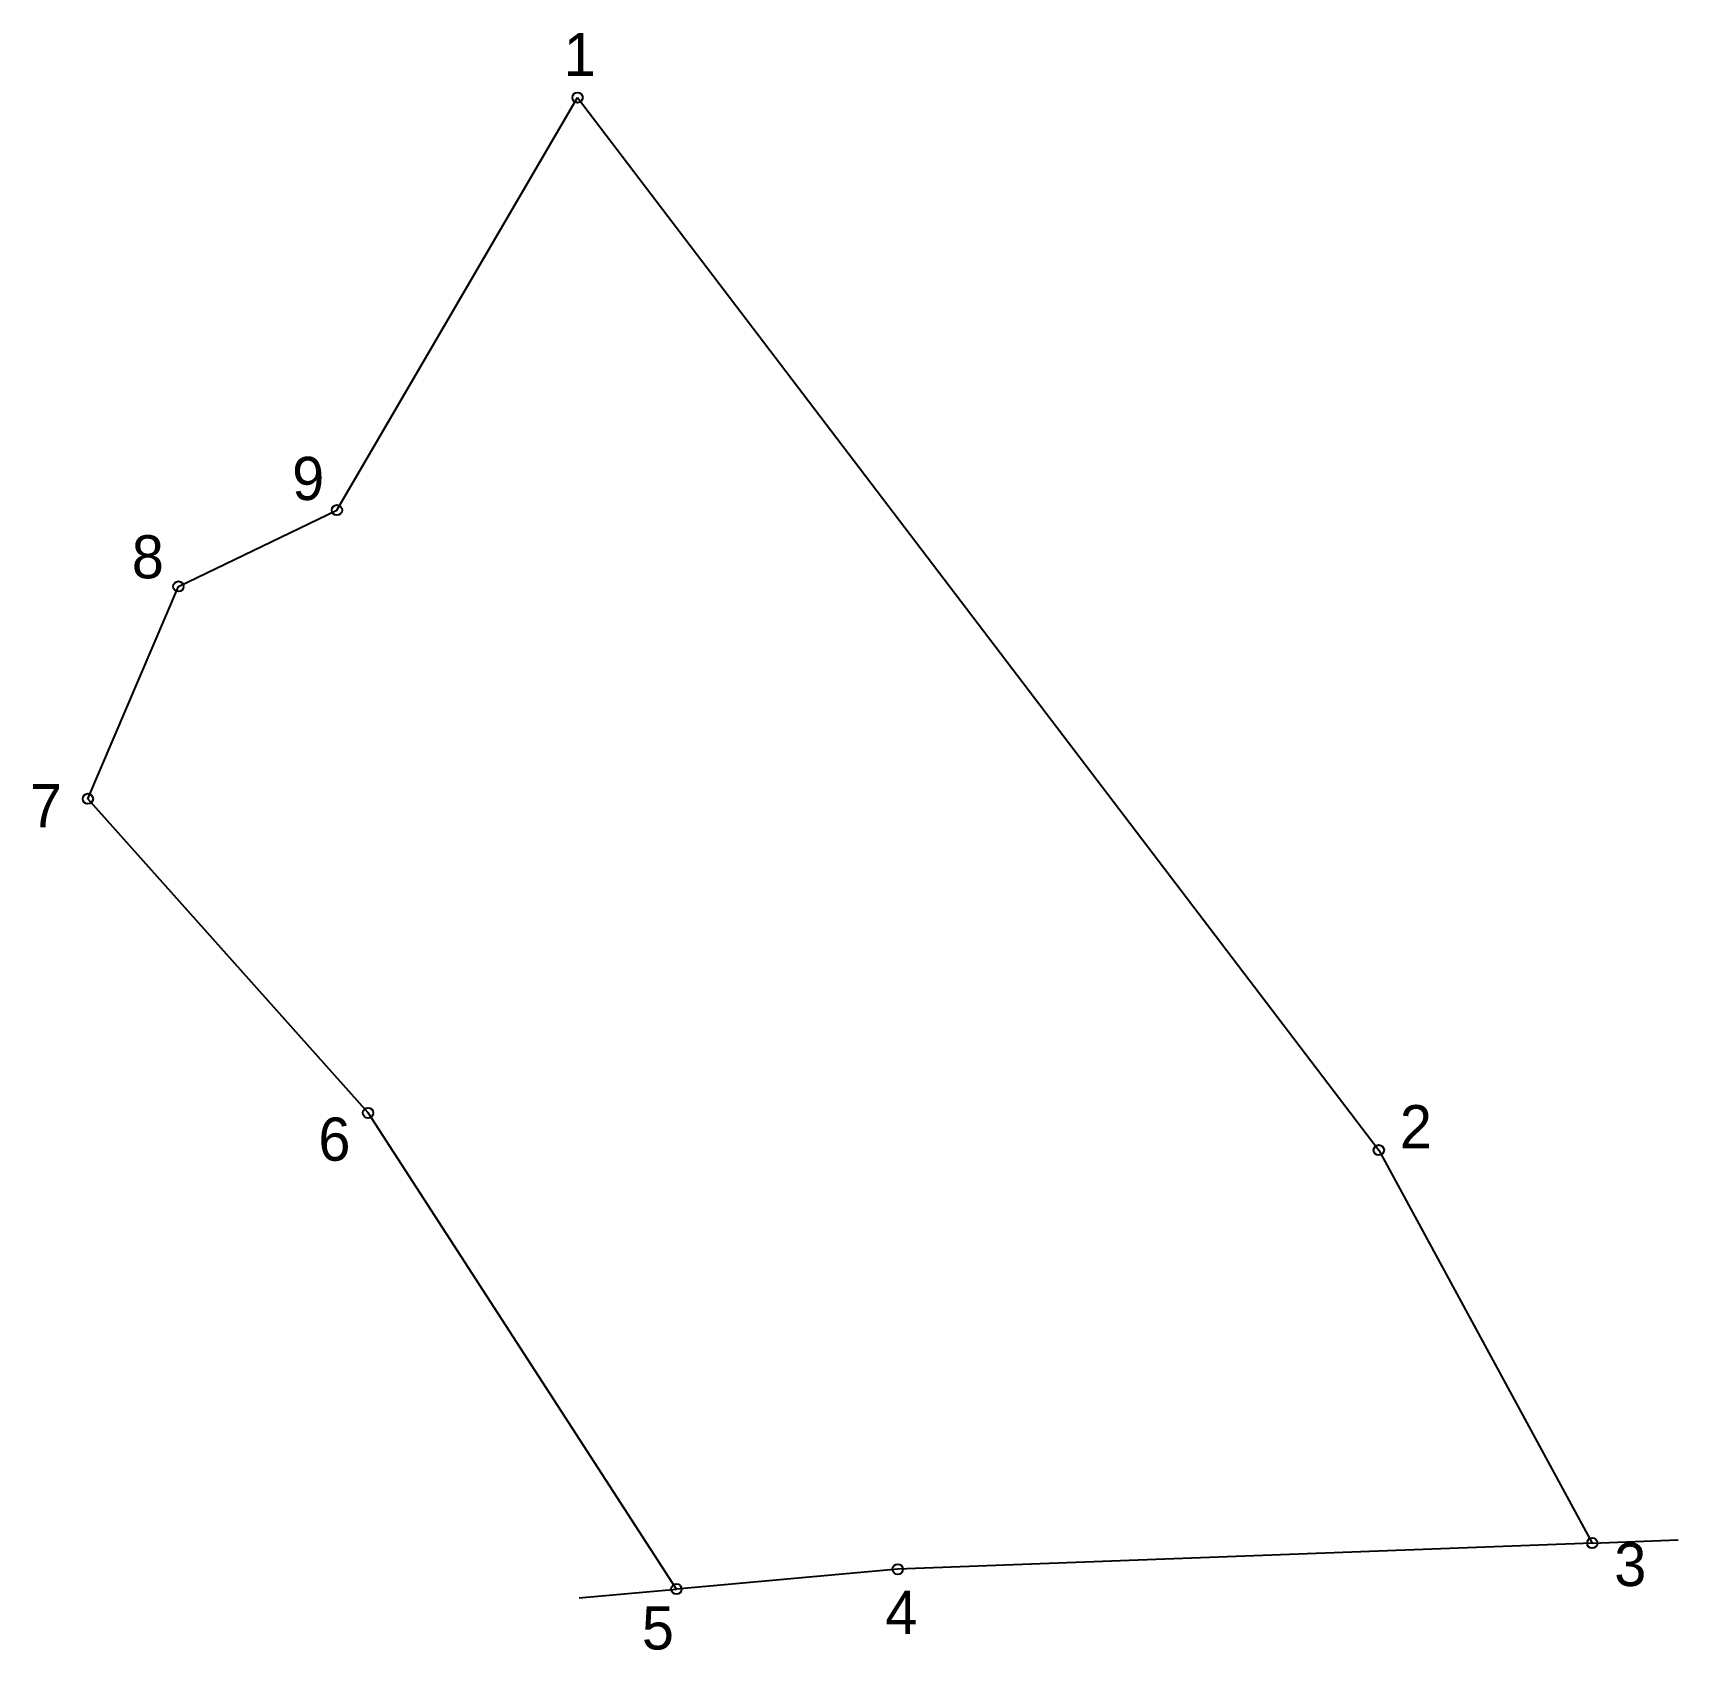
# Model space of a CAD drawing. Extents: x 547781 to 547895, y 1821024 to 1821136.
import ezdxf

# ---------------------------------------------------------------- set-up
doc = ezdxf.new("R2010")
doc.units = 0
for name, color, linetype in [('CanhThua', 7, 'Continuous'), ('MocDinhThua', 7, 'Continuous'), ('RauThua', 7, 'Continuous'), ('SoHieuDinhThua', 7, 'Continuous')]:
    doc.layers.add(name, color=color, linetype=linetype)

msp = doc.modelspace()

# ---------------------------------------------------------------- linework, layer by layer
at = {"layer": 'CanhThua'}
for p, q in [((547802.36, 1821102.98), (547818.97, 1821131.47)), ((547818.97, 1821131.47), (547874.28, 1821058.79)), ((547791.42, 1821097.71), (547802.36, 1821102.98)), ((547785.17, 1821083.05), (547791.42, 1821097.71)), ((547804.51, 1821061.36), (547785.17, 1821083.05)), ((547825.79, 1821028.48), (547804.51, 1821061.36)), ((547874.28, 1821058.79), (547889.01, 1821031.66)), ((547889.01, 1821031.66), (547841.07, 1821029.85)), ((547841.07, 1821029.85), (547825.79, 1821028.48))]:
    msp.add_line(p, q, dxfattribs=at)
at = {"layer": 'MocDinhThua'}
for centre in [(547818.97, 1821131.47), (547802.36, 1821102.98), (547791.42, 1821097.71), (547785.17, 1821083.05), (547804.51, 1821061.36), (547874.28, 1821058.79), (547889.01, 1821031.66), (547841.07, 1821029.85), (547825.79, 1821028.48)]:
    msp.add_circle(centre, 0.358, dxfattribs=at)
at = {"layer": 'RauThua'}
for p, q in [((547889.01, 1821031.66), (547894.94, 1821031.88)), ((547819.08, 1821027.88), (547825.79, 1821028.48))]:
    msp.add_line(p, q, dxfattribs=at)

# ---------------------------------------------------------------- texts
at = {"layer": 'SoHieuDinhThua'}
for s, p in [('1', (547818.01, 1821132.95)), ('9', (547799.27, 1821103.68)), ('8', (547788.2, 1821098.27)), ('7', (547781.17, 1821081.08)), ('2', (547875.73, 1821058.92)), ('6', (547801.08, 1821058.06)), ('3', (547890.53, 1821028.69)), ('4', (547840.21, 1821025.38)), ('5', (547823.41, 1821024.31))]:
    msp.add_text(s, height=2.98, dxfattribs=at).set_placement(p)

doc.saveas('drawing.dxf')
